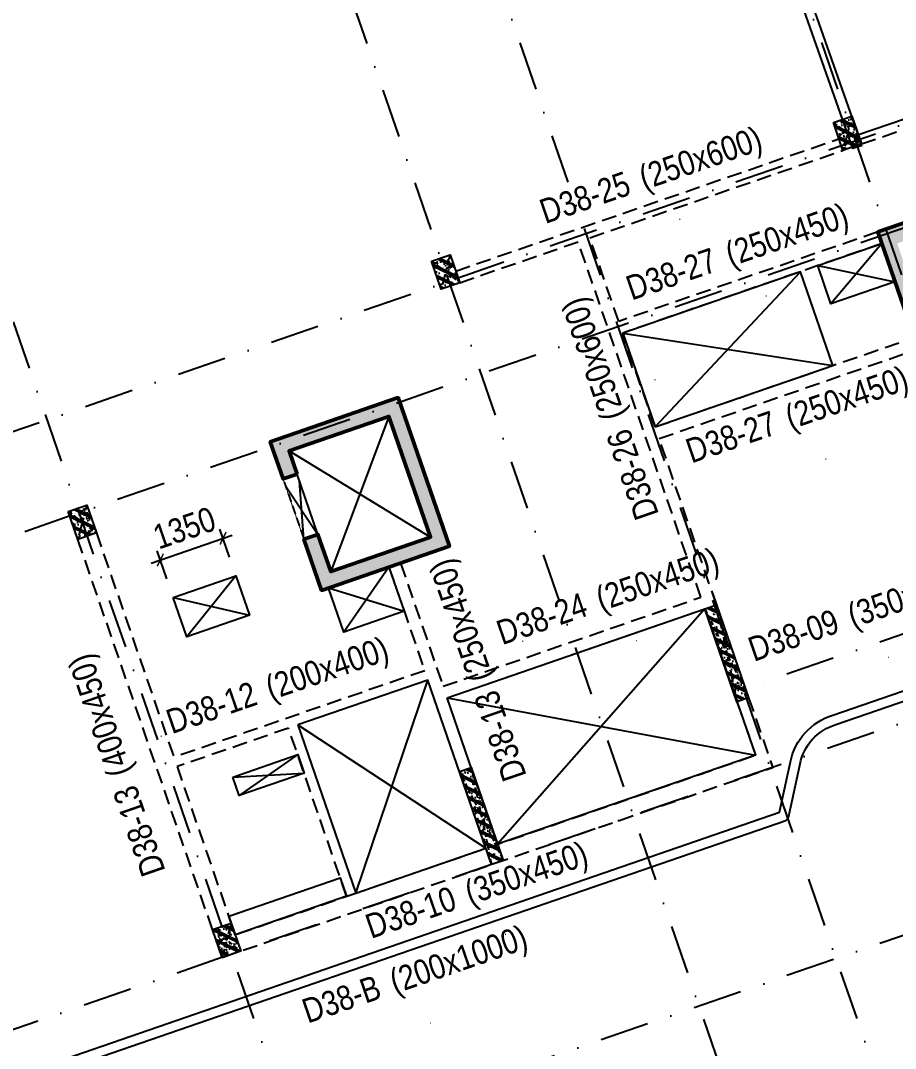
# Model space of a CAD drawing. Header units: millimetres. Extents: x -146681 to 1327256, y -72704 to 46237.
# Drawn here: x 833532 to 851334, y -13184 to 7730 of the extents above; entities that cross this region are included whole.
import ezdxf
from ezdxf.enums import TextEntityAlignment as Align

# ---------------------------------------------------------------- set-up
doc = ezdxf.new("R2010")
doc.units = ezdxf.units.MM
doc.header["$MEASUREMENT"] = 0
doc.linetypes.add('DASHDOT', pattern=[1, 0.5, -0.25, 0, -0.25])
doc.linetypes.add('DASHED', pattern=[4.5, 3, -1.5])
for name, color, linetype in [('ccu11-Khuat', 9, 'DASHED'), ('ccu11-Manh', 8, 'Continuous'), ('ccu11-Thay', 7, 'Continuous'), ('ccu12-Text', 31, 'Continuous'), ('KC2-DIM', 251, 'Continuous'), ('KT-Hatch', 251, 'Continuous'), ('KT-Luoi truc South Tower', 8, 'DASHDOT'), ('ST_MBDV Cot vach 220805$0$AUDIT_I_220805193045-5', 6, 'Continuous')]:
    doc.layers.add(name, color=color, linetype=linetype)
for name, color, linetype, lineweight in [('ccu12-Tencaukien', 9, 'Continuous', 15), ('KT-Kich thuoc', 159, 'Continuous', 18), ('ST_MBDV Cot vach 220805$0$KT-Net cot vach', 6, 'Continuous', 50)]:
    doc.layers.add(name, color=color, linetype=linetype, lineweight=lineweight)
doc.styles.add('Arial Narrow', font='ARIALN.TTF')
doc.dimstyles.new('ccu12-200', dxfattribs={"dimscale": 200, "dimtxt": 2.5, "dimasz": 1, "dimexe": 1, "dimexo": 2, "dimgap": 1, "dimtad": 1, "dimdec": 0, "dimdsep": 46, "dimtxsty": 'Arial Narrow', "dimblk": 'ARCHTICK', "dimcen": -1, "dimdle": 1, "dimclrd": 256, "dimclre": 256, "dimclrt": 3, "dimadec": 0, "dimazin": 2, "dimtfac": 0.1, "dimtdec": 0, "dimtmove": 0, "dimatfit": 1, "dimldrblk": 'ARCHTICK', "dimfxl": 1, "dimtvp": 0.8333333333333334, "dimtolj": 1, "dimtzin": 12, "dimarcsym": 0})

# ---------------------------------------------------------------- blocks, each defined once
blk = doc.blocks.new('Asix South Tower')
at = {"layer": 'KT-Luoi truc South Tower', "ltscale": 2000}
for p, q in [((-74689.98600249225, 60149.3814747508), (-64787.97803762602, 31468.53677514943)), ((-80172.43836108316, 58256.57505681379), (-62007.14106901549, 5641.381006835676)), ((-82960.9270607112, 57293.85455113893), (-64795.62976846937, 4678.66050065637)), ((-91137.3430782645, 54470.96222093977), (-72972.04578551208, 1855.768168977971)), ((-67132.57020701328, 45708.98039207418), (-110541.5464182838, 30722.11257713947)), ((-39629.58609775407, 44836.70615809536), (-71714.8157164082, 33759.34555949608)), ((-66479.87833841704, 43818.47957888515), (-109888.8545500296, 28831.61176383233)), ((-37736.78259606101, 39354.25279267693), (-105450.5498458839, 15976.20623329253)), ((-63379.59196258499, 34838.60071623722), (-106788.5681758225, 19851.73290062346))]:
    blk.add_line(p, q, dxfattribs=at)
blk = doc.blocks.new('*U194')
at = {"layer": 'ccu12-Tencaukien', "color": 8, "ltscale": 10000}
blk.add_line((360.6565736538532, -155.3215232637356), (354.4065714950475, -155.3215232637356), dxfattribs=at)
at = {"layer": 'ccu12-Text', "color": 2, "style": 'Arial Narrow', "width": 0.8}
blk.add_attdef('SH', text='', height=300, dxfattribs=at).set_placement((275.6048113084853, 5.864471777974813), align=Align.BOTTOM_RIGHT)
at = {"layer": 'ccu12-Text', "color": 31, "style": 'Arial Narrow', "width": 0.8}
for tag, p in [('(', (507.5315725744504, -75.41116959831947)), ('KT', (632.605666770517, -75.41116959831947)), (')', (962.8971199221714, -75.41116959831947))]:
    blk.add_attdef(tag, text='', height=250, dxfattribs=at).set_placement(p, align=Align.BOTTOM_LEFT)
blk = doc.blocks.new('*U267')
at = {"layer": 'ccu12-Tencaukien', "color": 8, "ltscale": 10000}
blk.add_line((360.6565736538532, -155.3215232637356), (354.4065714950475, -155.3215232637356), dxfattribs=at)
at = {"layer": 'ccu12-Text', "color": 2, "style": 'Arial Narrow', "width": 0.8}
blk.add_attdef('SH', text='', height=300, dxfattribs=at).set_placement((275.6048113084853, 5.864471777974813), align=Align.BOTTOM_RIGHT)
at = {"layer": 'ccu12-Text', "color": 31, "style": 'Arial Narrow', "width": 0.8}
for tag, p in [('(', (507.5315725744504, -75.41116959831947)), ('KT', (632.605666770517, -75.41116959831947)), (')', (962.8971199221714, -75.41116959831947))]:
    blk.add_attdef(tag, text='', height=250, dxfattribs=at).set_placement(p, align=Align.BOTTOM_LEFT)
blk = doc.blocks.new('*U268')
at = {"layer": 'ccu12-Tencaukien', "color": 8, "ltscale": 10000}
blk.add_line((360.6565736538532, -155.3215232637356), (354.4065714950475, -155.3215232637356), dxfattribs=at)
at = {"layer": 'ccu12-Text', "color": 2, "style": 'Arial Narrow', "width": 0.8}
blk.add_attdef('SH', text='', height=300, dxfattribs=at).set_placement((275.6048113084853, 5.864471777974813), align=Align.BOTTOM_RIGHT)
at = {"layer": 'ccu12-Text', "color": 31, "style": 'Arial Narrow', "width": 0.8}
for tag, p in [('(', (507.5315725744504, -75.41116959831947)), ('KT', (632.605666770517, -75.41116959831947)), (')', (962.8971199221714, -75.41116959831947))]:
    blk.add_attdef(tag, text='', height=250, dxfattribs=at).set_placement(p, align=Align.BOTTOM_LEFT)
blk = doc.blocks.new('*U269')
at = {"layer": 'ccu12-Tencaukien', "color": 8, "ltscale": 10000}
blk.add_line((360.6565736538532, -155.3215232637356), (354.4065714950475, -155.3215232637356), dxfattribs=at)
at = {"layer": 'ccu12-Text', "color": 2, "style": 'Arial Narrow', "width": 0.8}
blk.add_attdef('SH', text='', height=300, dxfattribs=at).set_placement((275.6048113084853, 5.864471777974813), align=Align.BOTTOM_RIGHT)
at = {"layer": 'ccu12-Text', "color": 31, "style": 'Arial Narrow', "width": 0.8}
for tag, p in [('(', (507.5315725744504, -75.41116959831947)), ('KT', (632.605666770517, -75.41116959831947)), (')', (962.8971199221714, -75.41116959831947))]:
    blk.add_attdef(tag, text='', height=250, dxfattribs=at).set_placement(p, align=Align.BOTTOM_LEFT)
blk = doc.blocks.new('*U205')
h = blk.add_hatch()
h.set_pattern_fill('VATLIEU04', color=250, scale=40, style=0, pattern_type=2)
h.set_pattern_definition([(49.99999999999999, (-549.9999999999942, 650.0256577504324), (286.9040730403014, -25.10085399303804), [30, -330]), (355, (-549.9999999999942, 650.0256577504324), (-55.50053344520001, 300.8768534800047), [24, -264]), (100.4514, (-526.0913279999942, 647.9339217504321), (231.4037526856086, 275.7758168243814), [25.496076, -280.4568448]), (46.18420000000001, (-549.9999999999942, 730.0256577504324), (426.8964194502578, -66.20760573160723), [45, -495]), (96.6356, (-514.4253019999941, 724.5083349504321), (373.8650822194813, 389.6471483601767), [38.2441152, -420.6852]), (351.1842, (-549.9999999999942, 730.0256577504324), (373.8647780534509, 389.6474403701299), [36, -396]), (21, (-509.9999999999942, 710.0256577504324), (238.7628208473847, -161.0475562661355), [30, -330]), (326.0000000000001, (-509.9999999999942, 710.0256577504324), (97.32613276863269, 290.0600180187412), [24, -264]), (71.4514, (-490.1031067999942, 696.605015350432), (336.089051432596, 129.012198683981), [25.496076, -280.4568448]), (37.50000000000001, (-549.9999999999942, 650.0256577504324), (4.863942126916267, 133.1575415325246), [0, -260.8, 0, -268, 0, -265]), (7.499999999999999, (-549.9999999999942, 650.0256577504324), (105.2278149768594, 157.7646847529441), [0, -152.8, 0, -254.8, 0, -101]), (327.5, (-639.1999999999942, 650.0256577504324), (213.5289744689636, -9.021948693751902), [0, -100, 0, -312, 0, -414]), (317.5, (-679.1999999999942, 650.0256577504324), (233.2744677369545, 40.04199293292709), [0, -130, 0, -207.2, 0, -294]), (45, (-549.9999999999942, 650.0256577504324), (-120.2081528017131, 120.2081528017131), []), (45, (-549.9999999999942, 699.0256577504324), (-120.2081528017131, 120.2081528017131), [])])
h.paths.add_polyline_path([(-475, -474.9999999999998), (-75, -475.0000000000038), (-74.9999999999942, 125.0256577504324), (-474.9999999999942, 125.0256577504365)])
at = {"color": 6, "ltscale": 0.25}
blk.add_lwpolyline([(-475, -474.9999999999998), (-75, -475.0000000000038), (-74.9999999999942, 125.0256577504324), (-474.9999999999942, 125.0256577504365)], close=True, dxfattribs=at)
at = {"layer": 'Defpoints', "linetype": 'ByBlock', "ltscale": 30}
for p, q in [((-75, -475.0000000000038), (-474.9999999999942, 125.0256577504365)), ((-475, -474.9999999999998), (-74.9999999999942, 125.0256577504324))]:
    blk.add_line(p, q, dxfattribs=at)
blk = doc.blocks.new('*U323')
h = blk.add_hatch()
h.set_pattern_fill('VATLIEU04', color=250, scale=40, style=0, pattern_type=2)
h.set_pattern_definition([(49.99999999999999, (-549.9999999999942, 650.0000000832206), (286.9040730403014, -25.10085399303804), [30, -330]), (355, (-549.9999999999942, 650.0000000832206), (-55.50053344520001, 300.8768534800047), [24, -264]), (100.4514, (-526.0913279999942, 647.9082640832203), (231.4037526856086, 275.7758168243814), [25.496076, -280.4568448]), (46.18420000000001, (-549.9999999999942, 730.0000000832206), (426.8964194502578, -66.20760573160723), [45, -495]), (96.6356, (-514.4253019999941, 724.4826772832203), (373.8650822194813, 389.6471483601767), [38.2441152, -420.6852]), (351.1842, (-549.9999999999942, 730.0000000832206), (373.8647780534509, 389.6474403701299), [36, -396]), (21, (-509.9999999999942, 710.0000000832206), (238.7628208473847, -161.0475562661355), [30, -330]), (326.0000000000001, (-509.9999999999942, 710.0000000832206), (97.32613276863269, 290.0600180187412), [24, -264]), (71.4514, (-490.1031067999942, 696.5793576832202), (336.089051432596, 129.012198683981), [25.496076, -280.4568448]), (37.50000000000001, (-549.9999999999942, 650.0000000832206), (4.863942126916267, 133.1575415325246), [0, -260.8, 0, -268, 0, -265]), (7.499999999999999, (-549.9999999999942, 650.0000000832206), (105.2278149768594, 157.7646847529441), [0, -152.8, 0, -254.8, 0, -101]), (327.5, (-639.1999999999942, 650.0000000832206), (213.5289744689636, -9.021948693751902), [0, -100, 0, -312, 0, -414]), (317.5, (-679.1999999999942, 650.0000000832206), (233.2744677369545, 40.04199293292709), [0, -130, 0, -207.2, 0, -294]), (45, (-549.9999999999942, 650.0000000832206), (-120.2081528017131, 120.2081528017131), []), (45, (-549.9999999999942, 699.0000000832206), (-120.2081528017131, 120.2081528017131), [])])
h.paths.add_polyline_path([(-475, -474.9999999999998), (-75, -475.0000000000038), (-74.9999999999942, 125.0000000832206), (-474.9999999999942, 125.0000000832247)])
at = {"color": 6, "ltscale": 0.25}
blk.add_lwpolyline([(-475, -474.9999999999998), (-75, -475.0000000000038), (-74.9999999999942, 125.0000000832206), (-474.9999999999942, 125.0000000832247)], close=True, dxfattribs=at)
at = {"layer": 'Defpoints', "linetype": 'ByBlock', "ltscale": 30}
for p, q in [((-75, -475.0000000000038), (-474.9999999999942, 125.0000000832247)), ((-475, -474.9999999999998), (-74.9999999999942, 125.0000000832206))]:
    blk.add_line(p, q, dxfattribs=at)
blk = doc.blocks.new('*U196')
h = blk.add_hatch()
h.set_pattern_fill('VATLIEU04', color=250, scale=40, style=0, pattern_type=2)
h.set_pattern_definition([(49.99999999999999, (-700.0000000130171, 2050.00000279704), (286.9040730403014, -25.10085399303804), [30, -330]), (355, (-700.0000000130171, 2050.00000279704), (-55.50053344520001, 300.8768534800047), [24, -264]), (100.4514, (-676.0913280130171, 2047.90826679704), (231.4037526856086, 275.7758168243814), [25.496076, -280.4568448]), (46.18420000000001, (-700.0000000130171, 2130.00000279704), (426.8964194502578, -66.20760573160723), [45, -495]), (96.6356, (-664.425302013017, 2124.48267999704), (373.8650822194813, 389.6471483601767), [38.2441152, -420.6852]), (351.1842, (-700.0000000130171, 2130.00000279704), (373.8647780534509, 389.6474403701299), [36, -396]), (21, (-660.0000000130171, 2110.00000279704), (238.7628208473847, -161.0475562661355), [30, -330]), (326.0000000000001, (-660.0000000130171, 2110.00000279704), (97.32613276863269, 290.0600180187412), [24, -264]), (71.4514, (-640.1031068130171, 2096.57936039704), (336.089051432596, 129.012198683981), [25.496076, -280.4568448]), (37.50000000000001, (-700.0000000130171, 2050.00000279704), (4.863942126916267, 133.1575415325246), [0, -260.8, 0, -268, 0, -265]), (7.499999999999999, (-700.0000000130171, 2050.00000279704), (105.2278149768594, 157.7646847529441), [0, -152.8, 0, -254.8, 0, -101]), (327.5, (-789.2000000130172, 2050.00000279704), (213.5289744689636, -9.021948693751902), [0, -100, 0, -312, 0, -414]), (317.5, (-829.2000000130172, 2050.00000279704), (233.2744677369545, 40.04199293292709), [0, -130, 0, -207.2, 0, -294]), (45, (-700.0000000130171, 2050.00000279704), (-120.2081528017131, 120.2081528017131), []), (45, (-700.0000000130171, 2099.00000279704), (-120.2081528017131, 120.2081528017131), [])])
h.paths.add_polyline_path([(-475, -474.9999999999998), (-225.0000000130366, -475.0000000000023), (-225.0000000130172, 1525.00000279704), (-474.9999999999806, 1525.000002797043)])
at = {"color": 6, "ltscale": 0.25}
blk.add_lwpolyline([(-475, -474.9999999999998), (-225.0000000130366, -475.0000000000023), (-225.0000000130172, 1525.00000279704), (-474.9999999999806, 1525.000002797043)], close=True, dxfattribs=at)
at = {"layer": 'Defpoints', "linetype": 'ByBlock', "ltscale": 30}
for p, q in [((-225.0000000130366, -475.0000000000023), (-474.9999999999806, 1525.000002797043)), ((-475, -474.9999999999998), (-225.0000000130172, 1525.00000279704))]:
    blk.add_line(p, q, dxfattribs=at)
blk = doc.blocks.new('*U199')
h = blk.add_hatch()
h.set_pattern_fill('VATLIEU04', color=250, scale=40, style=0, pattern_type=2)
h.set_pattern_definition([(49.99999999999999, (-549.9999999999942, 650.1906839336557), (286.9040730403014, -25.10085399303804), [30, -330]), (355, (-549.9999999999942, 650.1906839336557), (-55.50053344520001, 300.8768534800047), [24, -264]), (100.4514, (-526.0913279999942, 648.0989479336554), (231.4037526856086, 275.7758168243814), [25.496076, -280.4568448]), (46.18420000000001, (-549.9999999999942, 730.1906839336557), (426.8964194502578, -66.20760573160723), [45, -495]), (96.6356, (-514.4253019999941, 724.6733611336554), (373.8650822194813, 389.6471483601767), [38.2441152, -420.6852]), (351.1842, (-549.9999999999942, 730.1906839336557), (373.8647780534509, 389.6474403701299), [36, -396]), (21, (-509.9999999999942, 710.1906839336557), (238.7628208473847, -161.0475562661355), [30, -330]), (326.0000000000001, (-509.9999999999942, 710.1906839336557), (97.32613276863269, 290.0600180187412), [24, -264]), (71.4514, (-490.1031067999942, 696.7700415336553), (336.089051432596, 129.012198683981), [25.496076, -280.4568448]), (37.50000000000001, (-549.9999999999942, 650.1906839336557), (4.863942126916267, 133.1575415325246), [0, -260.8, 0, -268, 0, -265]), (7.499999999999999, (-549.9999999999942, 650.1906839336557), (105.2278149768594, 157.7646847529441), [0, -152.8, 0, -254.8, 0, -101]), (327.5, (-639.1999999999942, 650.1906839336557), (213.5289744689636, -9.021948693751902), [0, -100, 0, -312, 0, -414]), (317.5, (-679.1999999999942, 650.1906839336557), (233.2744677369545, 40.04199293292709), [0, -130, 0, -207.2, 0, -294]), (45, (-549.9999999999942, 650.1906839336557), (-120.2081528017131, 120.2081528017131), []), (45, (-549.9999999999942, 699.1906839336557), (-120.2081528017131, 120.2081528017131), [])])
h.paths.add_polyline_path([(-475, -474.9999999999998), (-75, -475.0000000000038), (-74.9999999999942, 125.1906839336557), (-474.9999999999942, 125.1906839336598)])
at = {"color": 6, "ltscale": 0.25}
blk.add_lwpolyline([(-475, -474.9999999999998), (-75, -475.0000000000038), (-74.9999999999942, 125.1906839336557), (-474.9999999999942, 125.1906839336598)], close=True, dxfattribs=at)
at = {"layer": 'Defpoints', "linetype": 'ByBlock', "ltscale": 30}
for p, q in [((-75, -475.0000000000038), (-474.9999999999942, 125.1906839336598)), ((-475, -474.9999999999998), (-74.9999999999942, 125.1906839336557))]:
    blk.add_line(p, q, dxfattribs=at)
blk = doc.blocks.new('MBCV-T38')
at = {"layer": 'KT-Hatch'}
h = blk.add_hatch(dxfattribs=at)
h.set_pattern_fill('BTCT', color=256, scale=40)
h.set_pattern_definition([(49.99999999999999, (44510.03727294528, -29192.64615625091), (286.9040730403014, -25.10085399303804), [30, -330]), (355, (44510.03727294528, -29192.64615625091), (-55.50053344520001, 300.8768534800047), [24, -264]), (100.4514, (44533.94594494533, -29194.73789225091), (231.4037526856086, 275.7758168243814), [25.496076, -280.4568448]), (46.18420000000001, (44510.03727294528, -29112.64615625091), (426.8964194502578, -66.20760573160723), [45, -495]), (96.6356, (44545.61197094538, -29118.16347905091), (373.8650822194813, 389.6471483601767), [38.2441152, -420.6852]), (351.1842, (44510.03727294528, -29112.64615625091), (373.8647780534509, 389.6474403701299), [36, -396]), (21, (44550.03727294528, -29132.64615625091), (238.7628208473847, -161.0475562661355), [30, -330]), (326.0000000000001, (44550.03727294528, -29132.64615625091), (97.32613276863269, 290.0600180187412), [24, -264]), (71.4514, (44569.93416614528, -29146.06679865092), (336.089051432596, 129.012198683981), [25.496076, -280.4568448]), (37.50000000000001, (44510.03727294528, -29192.64615625091), (4.863942126916267, 133.1575415325246), [0, -260.8, 0, -268, 0, -265]), (7.499999999999999, (44510.03727294528, -29192.64615625091), (105.2278149768594, 157.7646847529441), [0, -152.8, 0, -254.8, 0, -101]), (327.5, (44420.83727294533, -29192.64615625091), (213.5289744689636, -9.021948693751902), [0, -100, 0, -312, 0, -414]), (317.5, (44380.83727294533, -29192.64615625091), (233.2744677369545, 40.04199293292709), [0, -130, 0, -207.2, 0, -294]), (45, (44510.03727294528, -29192.64615625091), (-106.0660171779821, 106.0660171779821), []), (45, (44580.74795094528, -29192.64615625091), (-106.0660171779821, 106.0660171779821), [])])
h.paths.add_polyline_path([(-21535.60152424534, 14881.54588827872), (-24465.87778487487, 13869.87349249466), (-21822.47571847157, 6213.345198591793), (-18892.19945784204, 7225.017594375851), (-19194.06944690668, 8099.374220531521), (-19477.64456890302, 8001.470440294361), (-19289.99565678183, 7457.951456467854), (-21653.12167341844, 6642.086621158174), (-24068.08158593508, 13636.93963040278), (-21704.95556929847, 14452.80446571246), (-21533.6239538833, 13956.54800221877), (-21250.04883188696, 14054.45178245596)])
h.paths.add_polyline_path([(-15938.05455364124, 16440.98449790676), (-13523.0946411246, 9446.131488662038), (-15886.22065776133, 8630.266653352417), (-16074.74310494622, 9176.315803140402), (-16358.31822694268, 9078.412022903212), (-16055.57470281445, 8201.525230786036), (-10289.5472222208, 10192.2354289417), (-12427.11309073213, 16383.62559252977), (-12616.16317206295, 16318.35640570501), (-10560.18378708279, 10363.2788437806), (-13206.88492571563, 9449.510228233848), (-15703.43132176297, 16680.67583914203), (-12867.68010179931, 17659.71364151358), (-12932.94928862411, 17848.76372284457), (-18698.97676921776, 15858.05352468896), (-18414.29761192296, 15033.4895848278), (-18130.7224899265, 15131.39336506499), (-18301.18057027797, 15625.11966259708)])
h.paths.add_polyline_path([(-17598.43277661339, 12670.3635681911), (-17314.85765461717, 12768.26734842826), (-17706.47277556558, 13902.56783641374), (-17990.04789756204, 13804.66405617655)], flags=17)
h.paths.add_polyline_path([(-16890.6079402559, 11539.44181977704), (-17174.18306225224, 11441.53803953988), (-16782.5679413036, 10307.23755155446), (-16498.99281930737, 10405.14133179162)], flags=17)
h.paths.add_polyline_path([(-19901.89428326406, 9230.29596894543), (-19618.31916126772, 9328.19974918259), (-20009.93428221624, 10462.50023716819), (-20293.5094042127, 10364.59645693103)], flags=17)
h.paths.add_polyline_path([(-20825.79911752592, 12825.62625380489), (-21109.37423952238, 12727.7224735677), (-20717.75911857374, 11593.42198558207), (-20434.18399657728, 11691.32576581926)], flags=17)
at = {"layer": 'ST_MBDV Cot vach 220805$0$KT-Net cot vach'}
h = blk.add_hatch(dxfattribs=at)
h.set_pattern_fill('1BETONG2-BOP', color=250, scale=30, style=0, pattern_type=2)
h.set_pattern_definition([(69.04713795401962, (-44720.54101290903, 1982.881985845655), (209.5408150160534, 52.4275389604423), [22.4999999999999, -247.4999999999992]), (14.04713795401967, (-44720.54101290903, 1982.881985845655), (-112.9888797136512, 199.7186960031902), [17.9999999999999, -197.9999999999992]), (119.4985379540196, (-44703.07927930704, 1987.250948540604), (96.55213107871269, 252.1461576231357), [19.1220569999999, -210.3426335999992]), (65.23133795401962, (-44740.12176895747, 2039.597010244615), (318.8479477665745, 57.54985840890612), [33.7499999999998, -371.2499999999984]), (115.6827379540196, (-44713.55110374687, 2044.392815067287), (169.6772687876662, 367.7426062021764), [28.6830864, -315.5139]), (10.23133795401963, (-44740.12176895747, 2039.597010244615), (169.6769816806724, 367.7427387715611), [26.99999999999998, -296.9999999999997]), (40.04713795401962, (-44706.86906774575, 2035.208632169059), (208.685901516953, -55.73324418241951), [22.5, -247.5]), (245.0471379540196, (-44706.86906774575, 2035.208632169059), (226.3167839920097, -37.87819630967974), [17.9999999999999, -197.9999999999992]), (90.4985379540193, (-44689.47857889393, 2030.564184052841), (206.6892795315937, 173.7225965344256), [19.122057, -210.3426336]), (86.54713795401962, (-44720.54101290903, 1982.881985845655), (-73.0343233223647, 68.21249018210884), [0, -195.6, 0, -201, 0, -198.75]), (23.54713795401962, (-44720.54101290903, 1982.881985845655), (43.13773376636044, 135.5289346431329), [0, -114.6, 0, -191.1, 0, -75.75]), (346.5471379540196, (-44783.77826511394, 1961.049442851712), (153.5869696668104, 45.86723397553281), [0, -75, 0, -234, 0, -310.5]), (336.5471379540196, (-44812.13577731326, 1951.259064827522), (155.5764329255628, 85.4834131405494), [0, -97.5, 0, -155.4, 0, -220.5]), (334.0471379540196, (-44720.54101290903, 1982.881985845655), (55.79802255084359, 114.6421854267248), []), (334.0471379540196, (-44732.53422598867, 2017.619938290009), (55.79802255084359, 114.6421854267248), [])])
h.paths.add_polyline_path([(-36280.37498168461, 8944.603854910849), (-36443.54794875614, 9417.2290582344), (-34411.25957442354, 10118.87281664813), (-33562.7601456733, 7661.221759308915), (-35595.04851997853, 6959.57800092976), (-35856.12526730448, 7715.778326266416), (-36139.70038930024, 7617.874546027655), (-35780.71986173384, 6578.09909869582), (-33181.28124343697, 7475.55041755244), (-34225.58823266719, 10500.35171888492), (-36825.02685099514, 9602.900399987033), (-36563.9501036806, 8846.700074672088)])
at = {"layer": 'ccu11-Khuat', "color": 6, "ltscale": 0.2, "elevation": -2.072369972333716e-05}
blk.add_lwpolyline([(-36563.95009439834, 8846.700077876725), (-36139.70038930024, 7617.874546027655)], dxfattribs=at)
at = {"layer": 'ccu11-Thay', "color": 6, "ltscale": 0.5, "elevation": -2.072369972333716e-05}
blk.add_lwpolyline([(-35856.12526722881, 7715.778326292537), (-36280.37498159683, 8944.603854941164)], dxfattribs=at)
at = {"layer": 'ST_MBDV Cot vach 220805$0$KT-Net cot vach', "extrusion": (-3.35282951705558e-09, 1.998521292752062e-08, 0.9999999999999999)}
for p, q in [((-21535.60152424534, 14881.54588827872, -2.072369972333716e-05), (-24465.87778487487, 13869.87349249466, -2.072369972333716e-05)), ((-24465.87778487487, 13869.87349249466, -2.072369972333716e-05), (-21822.47571847157, 6213.345198591793, -2.072369972333716e-05))]:
    blk.add_line(p, q, dxfattribs=at)
at = {"layer": 'ST_MBDV Cot vach 220805$0$KT-Net cot vach', "elevation": -2.072369972333716e-05}
blk.add_lwpolyline([(-36280.37498168461, 8944.603854910849), (-36443.54794875614, 9417.2290582344), (-34411.25957442354, 10118.87281664813), (-33562.7601456733, 7661.221759308915), (-35595.04851997853, 6959.57800092976), (-35856.12526730448, 7715.778326266416), (-36139.70038930024, 7617.874546027655), (-35780.71986173384, 6578.09909869582), (-33181.28124343697, 7475.55041755244), (-34225.58823266719, 10500.35171888492), (-36825.02685099514, 9602.900399987033), (-36563.9501036806, 8846.700074672088)], close=True, dxfattribs=at)
at = {"layer": 'ST_MBDV Cot vach 220805$0$AUDIT_I_220805193045-5', "linetype": 'ByBlock', "xscale": -1, "rotation": 199.0471379540016}
for name, p in [('*U323', (-24763.31831179955, 15803.88179274474, -2.07236984634618e-05)), ('*U323', (-32939.73432872945, 12980.98946073983, -2.07236984634618e-05)), ('*U205', (-40332.92008601711, 7889.496203579707, 3.387762729400309e-05)), ('*U196', (-27377.24295279221, 5908.901316953212, -2.0723548399539e-05)), ('*U196', (-32370.17640945048, 2598.219287905493, -2.0723548399539e-05)), ('*U199', (-37395.80667904648, -617.7574541773065, 3.387762729400309e-05))]:
    blk.add_blockref(name, p, dxfattribs=at)
blk = doc.blocks.new('mbkc-t38')
for p, q in [((-26295.63928526954, 27572.49328990853, 4.458521374368855e-05), (-24097.9320888574, 28331.24758733331, 4.458521374368855e-05)), ((-34664.37836386124, 16113.89258333625, 4.458536506748671e-05), (-29181.92600559082, 18006.69900124123, 4.458521374368855e-05)), ((-35054.15716811223, 16476.49825523866, 6.592917297992721e-05), (-37701.152412161, 15562.62810036962, 9.424631099370166e-05))]:
    blk.add_line(p, q)
at = {"elevation": 4.458521374368855e-05}
for points in [[(-26285.84905972192, 27544.13621940781), (-26286.75217843894, 27543.82441936059), (-28875.47346744454, 34907.55159271641, 0.3383369275737885), (-32748.90404082043, 36443.74183729629), (-62184.65321586793, 26288.64129227358, 0.4594566638934902), (-64224.75314362464, 21139.22194988884), (-55456.04482255038, 6812.864930213022, 0.2796886410766748), (-50489.87256023497, 5781.479104847196), (-27772.44800690282, 13619.18711417091, 0.2042794764179826), (-27706.14131651446, 13740.29972149261), (-27482.35346303508, 14770.16946779525, -0.275411558420597), (-26754.50540207326, 15570.68058256338), (-22342.11732573831, 17088.55666020441, -0.4141945204059637), (-21181.0411169352, 16524.03317039953), (-12851.82475929544, -7566.679840028301, 0.3197537419032751), (-8031.785266063176, -11000.18073001389), (37105.59623749531, -11000.18073001389, 0.3653099340488337), (42071.56812999654, -6689.458727371566, 0.1024343471952136), (42062.59286841122, -5067.552595500791), (39621.42709744861, 6403.080977756574, 0.1326112318916029), (38155.10489113629, 9201.696160682113, 0.06649945757597092), (37023.91901351791, 10116.12182638138, 0.1376152775427903), (34943.32370387134, 10699.81926991716), (9299.622612856328, 10699.81926998532)], [(-26220.57987287804, 27355.08613808347), (-26409.47356889921, 27289.87094297291), (-29057.30643448664, 34821.74349551028, 0.3361243328735353), (-32689.17594514461, 36252.78011782745), (-62119.42728367506, 26099.57628289963, 0.1867970420990591), (-64022.08082195907, 24491.96479937428, 0.1867970420990591)], [(-53501.66349917674, 5907.784363705599, 0.1611946573830226), (-50555.90817784052, 5970.264765772001), (-27900.77332028141, 13786.48229115849), (-27678.06837900751, 14811.36848495413, -0.274306576254146), (-26816.31484984676, 15760.92095648488), (-22407.31009360182, 17277.63316083582, -0.4141533536754791), (-20992.01996030263, 16589.38607657278), (-12662.80360269814, -7501.326933753211, 0.3197537419032768), (-8031.785266063176, -10800.18073001391), (37104.14336379024, -10800.18073001389, 0.1514665713445437), (39863.68269264442, -9899.999987770268, 0.1514665713445437)]]:
    blk.add_lwpolyline(points, format="xyb", dxfattribs=at)
at = {"elevation": 4.458536506748671e-05}
blk.add_lwpolyline([(-34664.37836386135, 16113.89258333624), (-29418.23860596912, 17925.11251814652), (-28390.2957153524, 14947.7092983366), (-33636.4354718792, 13136.48936277203), (-34664.37836386124, 16113.89258333625)], dxfattribs=at)
at = {"layer": 'ccu11-Khuat', "ltscale": 100}
for p, q in [((-26230.37009842461, 27383.44320858456, 4.458521374368855e-05), (-24032.66290201247, 28142.19750600934, 4.458521374368855e-05)), ((-34488.40874393785, 24796.90139389201, 4.458525300394885e-05), (-26690.09288908041, 27489.25535054023, 4.458521374368855e-05)), ((-31760.12109959323, 25474.3574154809, 4.458523967925434e-05), (-26608.50640554563, 27252.94274887788, 4.458521374368855e-05)), ((-25902.8651778443, 25592.10506995476, 4.45852517440735e-05), (-31172.63620453235, 23772.72648380846, 4.458524822534834e-05)), ((-34406.82226040307, 24560.58879222966, 4.458525300394885e-05), (-31996.43370110029, 25392.77093199982, 4.458524086895919e-05)), ((-29499.82509063242, 18161.4251194225, 4.458536027887499e-05), (-31996.43370110029, 25392.77093199983, 4.458521285726368e-05)), ((-31172.63620453211, 23772.72648380848, 4.458524822534834e-05), (-31760.12109959323, 25474.35741548092, 4.458521374368855e-05)), ((-25821.27869430953, 25355.79246829242, 4.45852517440735e-05), (-31091.04972099757, 23536.41388214611, 4.458524822534834e-05)), ((-30431.83093368879, 21627.00805970773, 4.458529170594765e-05), (-31091.04972085892, 23536.4138817448, 4.458525301396061e-05)), ((-30431.83093367005, 21627.00805971424, 4.458529170594765e-05), (-25162.0599070061, 23446.38664575676, 4.458521374368855e-05)), ((-30350.24445013911, 21390.69545805057, 4.458529170594765e-05), (-25080.47342347517, 23210.07404409309, 4.458521374368855e-05)), ((-29181.92600559082, 18006.69900124124, 4.458536506748744e-05), (-30350.2444501539, 21390.69545804541, 4.458529649455991e-05)), ((-41799.97825446888, 19469.07866698816, 9.91865407610288e-05), (-40223.65914222901, 14903.32151795431, 9.91865407610288e-05)), ((-39436.80233389046, 11398.45374772516, 9.91865407610288e-05), (-42178.07841707487, 19338.54029335106, 0.0001205334510264484)), ((-35611.1546852889, 18854.94151728359, -2.581976895349899e-05), (-34745.94204743719, 16350.21305664171, 4.328154418269042e-05)), ((-35847.47644013516, 18773.35187369643, 4.458521374368855e-05), (-35119.45098007494, 16665.53983478684, 9.44010879901413e-05)), ((-29263.1045567079, 18241.83003989525, 4.458521374368855e-05), (-29181.92600598617, 18006.69900238645, 4.458536506748671e-05)), ((-34745.96484739601, 16350.2051849986, 4.458536506748671e-05), (-29499.82509063242, 18161.42511942249, 4.458522026626605e-05)), ((-35119.45098007494, 16665.53983478684, 6.592943641578641e-05), (-40223.65914228326, 14903.32151793547, 0.0001205334510264097)), ((-28529.23413679504, 16116.19818644353, 4.458540306787166e-05), (-28038.32412005216, 14698.95464130449, 4.458540306787166e-05)), ((-28765.57283029007, 16034.75398752638, 4.458521374368855e-05), (-28390.27513432177, 14947.71646226579, 4.458521374368855e-05)), ((-37890.20759614068, 15497.35715186651, 9.626879356106101e-05), (-40158.38995545998, 14714.27143660405, 0.0001205334510264097)), ((-36708.89729540749, 12075.73020505494, 4.458521374368855e-05), (-37890.20759614068, 15497.35715186651, 9.62687935610609e-05)), ((-39355.20036630111, 11162.09629700127, 4.458521374368855e-05), (-28390.27513432177, 14947.7164622658, 4.458521374368855e-05)), ((-40158.38995540095, 14714.2714366244, 9.91865407610288e-05), (-39058.68078167632, 11528.99950608448, 9.91865407610288e-05)), ((-39240.97928935278, 10831.25865467486, 4.458521335035516e-05), (-28038.32412005216, 14698.9546413045, 4.458521294849318e-05))]:
    blk.add_line(p, q, dxfattribs=at)
at = {"layer": 'ccu11-Khuat', "color": 6, "ltscale": 0.2, "elevation": 4.458521374368855e-05}
blk.add_lwpolyline([(-38000.93748736777, 20568.93165533683), (-37576.68778226967, 19340.10612348776)], dxfattribs=at)
at = {"layer": 'ccu11-Manh'}
for p, q in [((-25821.27869431337, 25355.7924682911, 4.45852517440735e-05), (-26853.39434804965, 24131.96147170356, 4.458536506748671e-05)), ((-27120.99801424588, 24907.06680512466, 4.458525087622648e-05), (-25553.67502841307, 24580.68713506973, 4.45852517440735e-05)), ((-30431.83093368541, 21627.00805969782, 4.458529170594765e-05), (-27475.46691644704, 24784.68708037263, 4.458540306787166e-05)), ((-31091.04972120421, 23536.41388207475, 4.458524822534834e-05), (-26816.24812884594, 22875.28125842832, 4.458521374368855e-05)), ((-35847.0952570478, 18773.53259445256, 4.458521374368855e-05), (-36765.89214828738, 17451.2949938388, 4.458521374368855e-05)), ((-38960.2405210539, 18597.95763783808, 4.458521374368855e-05), (-39958.93452596269, 17353.92778109283, 4.458521374368855e-05)), ((-37075.92078568588, 18349.28288008787, 4.458521374368855e-05), (-35537.0666196493, 17875.54470820352, 4.458521374368855e-05)), ((-40236.32856998616, 18157.39062675886, 4.458521374368855e-05), (-38682.84647702752, 17794.49479217084, 4.458521374368855e-05)), ((-29418.23860285559, 17925.11250912831, 4.458536506748671e-05), (-33636.43545387441, 13136.48931062166, 4.458521374368855e-05)), ((-36519.84212467959, 12141.00118300032, 6.593231927299326e-05), (-35054.45127349743, 16476.39671590477, 6.593231927299326e-05)), ((-34664.37836386124, 16113.89258333625, 4.458536506748671e-05), (-28390.2957333572, 14947.7093504869, 4.458521374368855e-05)), ((-37701.15207091882, 15562.62711207152, 6.593231927299326e-05), (-33873.14098608273, 13054.7697985684, 6.593231927299326e-05)), ((-37703.80867534166, 14958.74357405194, 4.458521374368855e-05), (-38896.62087095983, 14123.75910368402, 4.458521374368855e-05)), ((-39027.1592447065, 14501.8592662788, 4.458521374368855e-05), (-37573.27030170197, 14580.6434114321, 4.458521374368855e-05))]:
    blk.add_line(p, q, dxfattribs=at)
at = {"layer": 'ccu11-Manh', "elevation": 4.458521374368855e-05}
for points in [[(-35848.24696742115, 21841.10439409852), (-37032.03591294796, 18681.80957838986)], [(-37880.53534172557, 21139.4606356945), (-34999.74753864272, 19383.45333676902)]]:
    blk.add_lwpolyline(points, dxfattribs=at)
at = {"layer": 'ccu11-Thay'}
for points, elevation in [([(-27120.99801424949, 24907.06680513517), (-25821.27869303653, 25355.79246872013), (-25553.67503899988, 24580.68713141465), (-26853.39434804965, 24131.96147170356), (-27120.99801424949, 24907.06680513517)], 4.458536506748671e-05), ([(-37075.92078569531, 18349.2828800846), (-35847.0952570478, 18773.53259445256), (-35537.0666196493, 17875.54470820352), (-36765.89214828738, 17451.2949938388), (-37075.92057385459, 18349.28226652556)], 4.458521374368855e-05), ([(-40236.32856998616, 18157.39062675886), (-38960.24052104796, 18597.95763782092), (-38682.84647702752, 17794.49479217084), (-39958.93452596269, 17353.92778109283), (-40236.32856997824, 18157.39062676381)], 4.458521374368855e-05), ([(-37701.15207091882, 15562.62711207152), (-36519.84212467959, 12141.00118300032), (-33873.14098608273, 13054.7697985684), (-35054.45127349743, 16476.39671590477), (-37701.15241211676, 15562.62810034064)], 6.593231927299326e-05), ([(-39027.1592447065, 14501.8592662788), (-37703.80867534166, 14958.74357405194), (-37573.27030170197, 14580.6434114321), (-38896.62087095983, 14123.75910368402), (-39027.15924458695, 14501.85926628527)], 4.458521374368855e-05), ([(-39107.63946718839, 11670.73455100206), (-36839.03849129204, 12453.96479294945), (-36708.50011762755, 12075.86463025743), (-38977.10021290847, 11292.63469237573), (-39107.63853589189, 11670.7347082652)], 4.458521374368855e-05)]:
    blk.add_lwpolyline(points, dxfattribs=dict(at, elevation=elevation))
at = {"layer": 'ccu11-Thay', "elevation": 4.458540306787166e-05}
blk.add_lwpolyline([(-30431.83093368891, 21627.00805970772), (-26816.24812884594, 22875.28125842832), (-27475.46691644704, 24784.68708037263), (-31091.04972106568, 23536.4138816734)], close=True, dxfattribs=at)
at = {"layer": 'ccu11-Thay', "color": 6, "ltscale": 0.5, "elevation": 4.458521374368855e-05}
blk.add_lwpolyline([(-37293.11266019824, 19438.00990375265), (-37717.36237456626, 20666.83543240127)], dxfattribs=at)
at = {"layer": 'KC2-DIM', "ltscale": 0.5, "elevation": 4.458521374368855e-05}
for points in [[(-37576.68778226967, 19340.10612348776), (-37668.41129459022, 20525.05021519266)], [(-37951.98640655214, 20427.14643841812), (-37293.1126610511, 19438.00990345822)]]:
    blk.add_lwpolyline(points, dxfattribs=at)
at = {"layer": 'ccu11-Khuat'}
blk.add_blockref('MBCV-T38', (-1436.987392969429, 11722.2315774601, 6.530895146741066e-05), dxfattribs=at)
blk = doc.blocks.new('_ArchTick')
at = {"color": 0, "const_width": 0.15}
blk.add_lwpolyline([(-0.5, -0.5000000000000018), (0.5, 0.5)], dxfattribs=at)
blk = doc.blocks.new('*D355')
at = {"layer": 'Defpoints', "color": 0, "transparency": 16777216}
for p in [(837652.2039283796, -2804.616172128299), (837915.0629183984, -3565.978705599497), (836638.9748694742, -4006.545716673718)]:
    blk.add_point(p, dxfattribs=at)
at = {"layer": 'KC2-DIM', "lineweight": -2, "transparency": 16777216}
for p, q in [((837784.5245447415, -3187.878542940161), (837586.934741551, -2615.566090798617)), ((836187.0657981257, -3310.452370030951), (837841.2540097092, -2739.346985299868)), ((836508.4364958173, -3628.445554014383), (836310.8466926268, -3056.133101872838))]:
    blk.add_line(p, q, dxfattribs=at)
at = {"layer": 'KC2-DIM', "lineweight": -2, "transparency": 16777216, "xscale": 200, "yscale": 200, "zscale": 200}
for p, rotation in [((837652.2039283796, -2804.616172128299), 19.04713795418104), ((836376.1158794553, -3245.18318320252), 199.047137954181)]:
    blk.add_blockref('_ArchTick', p, dxfattribs=dict(at, rotation=rotation))
at = {"layer": 'KC2-DIM', "color": 3, "transparency": 16777216, "insert": (836865.5790077761, -2594.539934201952), "char_height": 500, "attachment_point": 5, "rotation": 19.047137954181032, "style": 'Arial Narrow'}
blk.add_mtext('\\A1;1350', dxfattribs=at)

msp = doc.modelspace()

# ---------------------------------------------------------------- block references
msp.add_blockref('mbkc-t38', (876875.3034394523, -22163.93634343761, -4.458521374368855e-05))
at = {"layer": 'ccu12-Tencaukien', "extrusion": (7.344036759593352e-07, -7.832367094079207e-07, 0.9999999999994236)}
ref = msp.add_blockref('*U194', (846303.6648322068, 3978.466847293653, 0.6182414731147866), dxfattribs=dict(at, xscale=1.815893337873055, yscale=1.815893337873055, zscale=1.815893337873055, rotation=358.5709629189016))
ref.add_attrib('KT', '(250x600)', dxfattribs={"color": 31, "extrusion": (7.344036759593352e-07, -7.832367094079207e-07, 0.9999999999994236), "height": 499.9999999999999, "rotation": 19.03402920486792, "style": 'Arial Narrow'}).set_placement((846277.1167505027, 4134.770872782241, 0.6179824261012072), align=Align.BOTTOM_LEFT)
ref.add_attrib('SH', 'D38-25', dxfattribs={"color": 2, "extrusion": (7.344036759593352e-07, -7.832367094079207e-07, 0.9999999999994236), "height": 499.9999999999999, "rotation": 19.03402920486792, "style": 'Arial Narrow'}).set_placement((846033.2306083704, 4060.021912315565, 0.618239000680624), align=Align.BOTTOM_RIGHT)
ref = msp.add_blockref('*U194', (848061.441020125, 2420.789436400805, 0.6207524205578381), dxfattribs=dict(at, xscale=1.815893337873055, yscale=1.815893337873055, zscale=1.815893337873055, rotation=358.5709629189016))
ref.add_attrib('KT', '(250x450)', dxfattribs={"color": 31, "extrusion": (7.344036759593352e-07, -7.832367094079207e-07, 0.9999999999994236), "height": 499.9999999999999, "rotation": 19.03402920486792, "style": 'Arial Narrow'}).set_placement((848034.8929384211, 2577.093461889393, 0.6204933735442587), align=Align.BOTTOM_LEFT)
ref.add_attrib('SH', 'D38-27', dxfattribs={"color": 2, "extrusion": (7.344036759593352e-07, -7.832367094079207e-07, 0.9999999999994236), "height": 499.9999999999999, "rotation": 19.03402920486792, "style": 'Arial Narrow'}).set_placement((847791.0067962888, 2502.344501422716, 0.6207499481236757), align=Align.BOTTOM_RIGHT)
at = {"layer": 'ccu12-Tencaukien', "extrusion": (7.832367094079207e-07, 7.344036759593352e-07, 0.9999999999994236)}
ref = msp.add_blockref('*U194', (846136.8192714503, -219.789057924669, 0.6623930361091115), dxfattribs=dict(at, xscale=1.815893337873055, yscale=1.815893337873055, zscale=1.815893337873055, rotation=88.57096291886853))
ref.add_attrib('KT', '(250x600)', dxfattribs={"color": 31, "extrusion": (7.832367094079207e-07, 7.344036759593352e-07, 0.9999999999994236), "height": 499.9999999999999, "rotation": 109.0340292027148, "style": 'Arial Narrow'}).set_placement((845980.5152459617, -246.337139628668, 0.662133989095532), align=Align.BOTTOM_LEFT)
ref.add_attrib('SH', 'D38-26', dxfattribs={"color": 2, "extrusion": (7.832367094079207e-07, 7.344036759593352e-07, 0.9999999999994236), "height": 499.9999999999999, "rotation": 109.0340292027148, "style": 'Arial Narrow'}).set_placement((846055.2642064281, -490.2232817612606, 0.662390563674949), align=Align.BOTTOM_RIGHT)
at = {"layer": 'ccu12-Tencaukien', "extrusion": (7.344036759593352e-07, -7.832367094079207e-07, 0.9999999999994236)}
ref = msp.add_blockref('*U194', (849277.7845793199, -894.1487293896495, 0.6242420889635651), dxfattribs=dict(at, xscale=1.815893337873055, yscale=1.815893337873055, zscale=1.815893337873055, rotation=358.5709629189016))
ref.add_attrib('KT', '(250x450)', dxfattribs={"color": 31, "extrusion": (7.344036759593352e-07, -7.832367094079207e-07, 0.9999999999994236), "height": 499.9999999999999, "rotation": 19.03402920486792, "style": 'Arial Narrow'}).set_placement((849251.236497616, -737.8447039010622, 0.6239830419499857), align=Align.BOTTOM_LEFT)
ref.add_attrib('SH', 'D38-27', dxfattribs={"color": 2, "extrusion": (7.344036759593352e-07, -7.832367094079207e-07, 0.9999999999994236), "height": 499.9999999999999, "rotation": 19.03402920486792, "style": 'Arial Narrow'}).set_placement((849007.3503554836, -812.5936643677381, 0.6242396165294026), align=Align.BOTTOM_RIGHT)
at = {"layer": 'ccu12-Tencaukien', "extrusion": (7.34415269675877e-07, -7.832258383720756e-07, 0.9999999999994236)}
ref = msp.add_blockref('*U194', (845426.2620169095, -4591.680804232009, 0.6244633587067663), dxfattribs=dict(at, xscale=1.815893337873055, yscale=1.815893337873055, zscale=1.815893337873055, rotation=358.5718110349675))
ref.add_attrib('KT', '(250x450)', dxfattribs={"color": 31, "extrusion": (7.34415269675877e-07, -7.832258383720756e-07, 0.9999999999994236), "height": 499.9999999999999, "rotation": 19.03487732084539, "style": 'Arial Narrow'}).set_placement((845399.71162153, -4435.377171736342, 0.6242043116931862), align=Align.BOTTOM_LEFT)
ref.add_attrib('SH', 'D38-24', dxfattribs={"color": 2, "extrusion": (7.34415269675877e-07, -7.832258383720756e-07, 0.9999999999994236), "height": 499.9999999999999, "rotation": 19.03487732084539, "style": 'Arial Narrow'}).set_placement((845155.8265858905, -4510.129742299358, 0.6244608862726033), align=Align.BOTTOM_RIGHT)
at = {"layer": 'ccu12-Tencaukien', "extrusion": (7.832258383720756e-07, 7.34415269675877e-07, 0.9999999999994236)}
ref = msp.add_blockref('*U269', (843445.1611599111, -5538.910824501695, 0.6567599427261095), dxfattribs=dict(at, xscale=1.815893337873055, yscale=1.815893337873055, zscale=1.815893337873055, rotation=88.5718110349345))
ref.add_attrib('KT', '(250x450)', dxfattribs={"color": 31, "extrusion": (7.832258383720756e-07, 7.34415269675877e-07, 0.9999999999994236), "height": 499.9999999999999, "rotation": 109.0348773205543, "style": 'Arial Narrow'}).set_placement((843288.8575274154, -5565.461219880643, 0.6565008957125301), align=Align.BOTTOM_LEFT)
ref.add_attrib('SH', 'D38-13', dxfattribs={"color": 2, "extrusion": (7.832258383720756e-07, 7.34415269675877e-07, 0.9999999999994236), "height": 499.9999999999999, "rotation": 109.0348773205543, "style": 'Arial Narrow'}).set_placement((843363.6100979783, -5809.346255520461, 0.6567574702919468), align=Align.BOTTOM_RIGHT)
at = {"layer": 'ccu12-Tencaukien', "extrusion": (7.34415269675877e-07, -7.832258383720756e-07, 0.9999999999994236)}
ref = msp.add_blockref('*U194', (850547.0668469843, -4929.97794005592, 0.6284891190248313), dxfattribs=dict(at, xscale=1.815893337873055, yscale=1.815893337873055, zscale=1.815893337873055, rotation=358.5718110349675))
ref.add_attrib('KT', '(350x450)', dxfattribs={"color": 31, "extrusion": (7.34415269675877e-07, -7.832258383720756e-07, 0.9999999999994236), "height": 499.9999999999999, "rotation": 19.03487732084539, "style": 'Arial Narrow'}).set_placement((850520.5164516049, -4773.674307560252, 0.6282300720112514), align=Align.BOTTOM_LEFT)
ref.add_attrib('SH', 'D38-09', dxfattribs={"color": 2, "extrusion": (7.34415269675877e-07, -7.832258383720756e-07, 0.9999999999994236), "height": 499.9999999999999, "rotation": 19.03487732084539, "style": 'Arial Narrow'}).set_placement((850276.6314159653, -4848.426878123269, 0.6284866465906684), align=Align.BOTTOM_RIGHT)
ref = msp.add_blockref('*U267', (838704.7850599728, -6401.672971728352, 0.6209894044814238), dxfattribs=dict(at, xscale=1.815893337873055, yscale=1.815893337873055, zscale=1.815893337873055, rotation=358.5718110349675))
ref.add_attrib('KT', '(200x400)', dxfattribs={"color": 31, "extrusion": (7.34415269675877e-07, -7.832258383720756e-07, 0.9999999999994236), "height": 499.9999999999999, "rotation": 19.03487732084539, "style": 'Arial Narrow'}).set_placement((838678.2346645939, -6245.36933923268, 0.6207303574678446), align=Align.BOTTOM_LEFT)
ref.add_attrib('SH', 'D38-12', dxfattribs={"color": 2, "extrusion": (7.34415269675877e-07, -7.832258383720756e-07, 0.9999999999994236), "height": 499.9999999999999, "rotation": 19.03487732084539, "style": 'Arial Narrow'}).set_placement((838434.3496289541, -6320.121909795703, 0.6209869320472613), align=Align.BOTTOM_RIGHT)
at = {"layer": 'ccu12-Tencaukien', "extrusion": (7.832258383720756e-07, 7.34415269675877e-07, 0.9999999999994236)}
ref = msp.add_blockref('*U268', (836096.7500674233, -7473.51038890671, 0.6496596260639633), dxfattribs=dict(at, xscale=1.815893337873055, yscale=1.815893337873055, zscale=1.815893337873055, rotation=88.5718110349345))
ref.add_attrib('KT', '(400x450)', dxfattribs={"color": 31, "extrusion": (7.832258383720756e-07, 7.34415269675877e-07, 0.9999999999994236), "height": 499.9999999999999, "rotation": 109.0348773205543, "style": 'Arial Narrow'}).set_placement((835940.4464349276, -7500.060784285653, 0.6494005790503841), align=Align.BOTTOM_LEFT)
ref.add_attrib('SH', 'D38-13', dxfattribs={"color": 2, "extrusion": (7.832258383720756e-07, 7.34415269675877e-07, 0.9999999999994236), "height": 499.9999999999999, "rotation": 109.0348773205543, "style": 'Arial Narrow'}).set_placement((836015.1990054905, -7743.945819925475, 0.6496571536298007), align=Align.BOTTOM_RIGHT)
at = {"layer": 'ccu12-Tencaukien', "extrusion": (7.34415269675877e-07, -7.832258383720756e-07, 0.9999999999994236)}
ref = msp.add_blockref('*U194', (842758.3749153245, -10567.27023212169, 0.6271842577210167), dxfattribs=dict(at, xscale=1.815893337873055, yscale=1.815893337873055, zscale=1.815893337873055, rotation=358.5718110349675))
ref.add_attrib('KT', '(350x450)', dxfattribs={"color": 31, "extrusion": (7.34415269675877e-07, -7.832258383720756e-07, 0.9999999999994236), "height": 499.9999999999999, "rotation": 19.03487732084539, "style": 'Arial Narrow'}).set_placement((842731.8245199457, -10410.96659962601, 0.6269252107074373), align=Align.BOTTOM_LEFT)
ref.add_attrib('SH', 'D38-10', dxfattribs={"color": 2, "extrusion": (7.34415269675877e-07, -7.832258383720756e-07, 0.9999999999994236), "height": 499.9999999999999, "rotation": 19.03487732084539, "style": 'Arial Narrow'}).set_placement((842487.9394843063, -10485.71917018903, 0.6271817852868542), align=Align.BOTTOM_RIGHT)
ref = msp.add_blockref('*U194', (841228.9675263903, -12373.37965364134, 0.6274756291468896), dxfattribs=dict(at, xscale=1.815893337873055, yscale=1.815893337873055, zscale=1.815893337873055, rotation=358.5718110349675))
ref.add_attrib('KT', '(200x1000)', dxfattribs={"color": 31, "extrusion": (7.34415269675877e-07, -7.832258383720756e-07, 0.9999999999994236), "height": 499.9999999999999, "rotation": 19.03487732084539, "style": 'Arial Narrow'}).set_placement((841202.4171310115, -12217.07602114565, 0.6272165821333104), align=Align.BOTTOM_LEFT)
ref.add_attrib('SH', 'D38-B', dxfattribs={"color": 2, "extrusion": (7.34415269675877e-07, -7.832258383720756e-07, 0.9999999999994236), "height": 499.9999999999999, "rotation": 19.03487732084539, "style": 'Arial Narrow'}).set_placement((840958.5320953717, -12291.8285917087, 0.6274731567127271), align=Align.BOTTOM_RIGHT)
at = {"layer": 'KT-Kich thuoc'}
msp.add_blockref('Asix South Tower', (919947.9135606117, -39634.35096379504), dxfattribs=at)

# ---------------------------------------------------------------- dimensions: what is measured, and where the dimension line sits
at = {"layer": 'KC2-DIM'}
dim = msp.add_linear_dim(base=(837652.2039283796, -2804.616172128299), p1=(836638.9748694741, -4006.545716673798), p2=(837915.0629183984, -3565.978705599522), angle=19.047137954181036, dimstyle='ccu12-200', dxfattribs=at)
dim.commit()
dim.dimension.update_dxf_attribs({"geometry": '*D355', "text_midpoint": (837014.1599039175, -3024.899677665409), "dimtype": 161})

doc.saveas('drawing.dxf')
